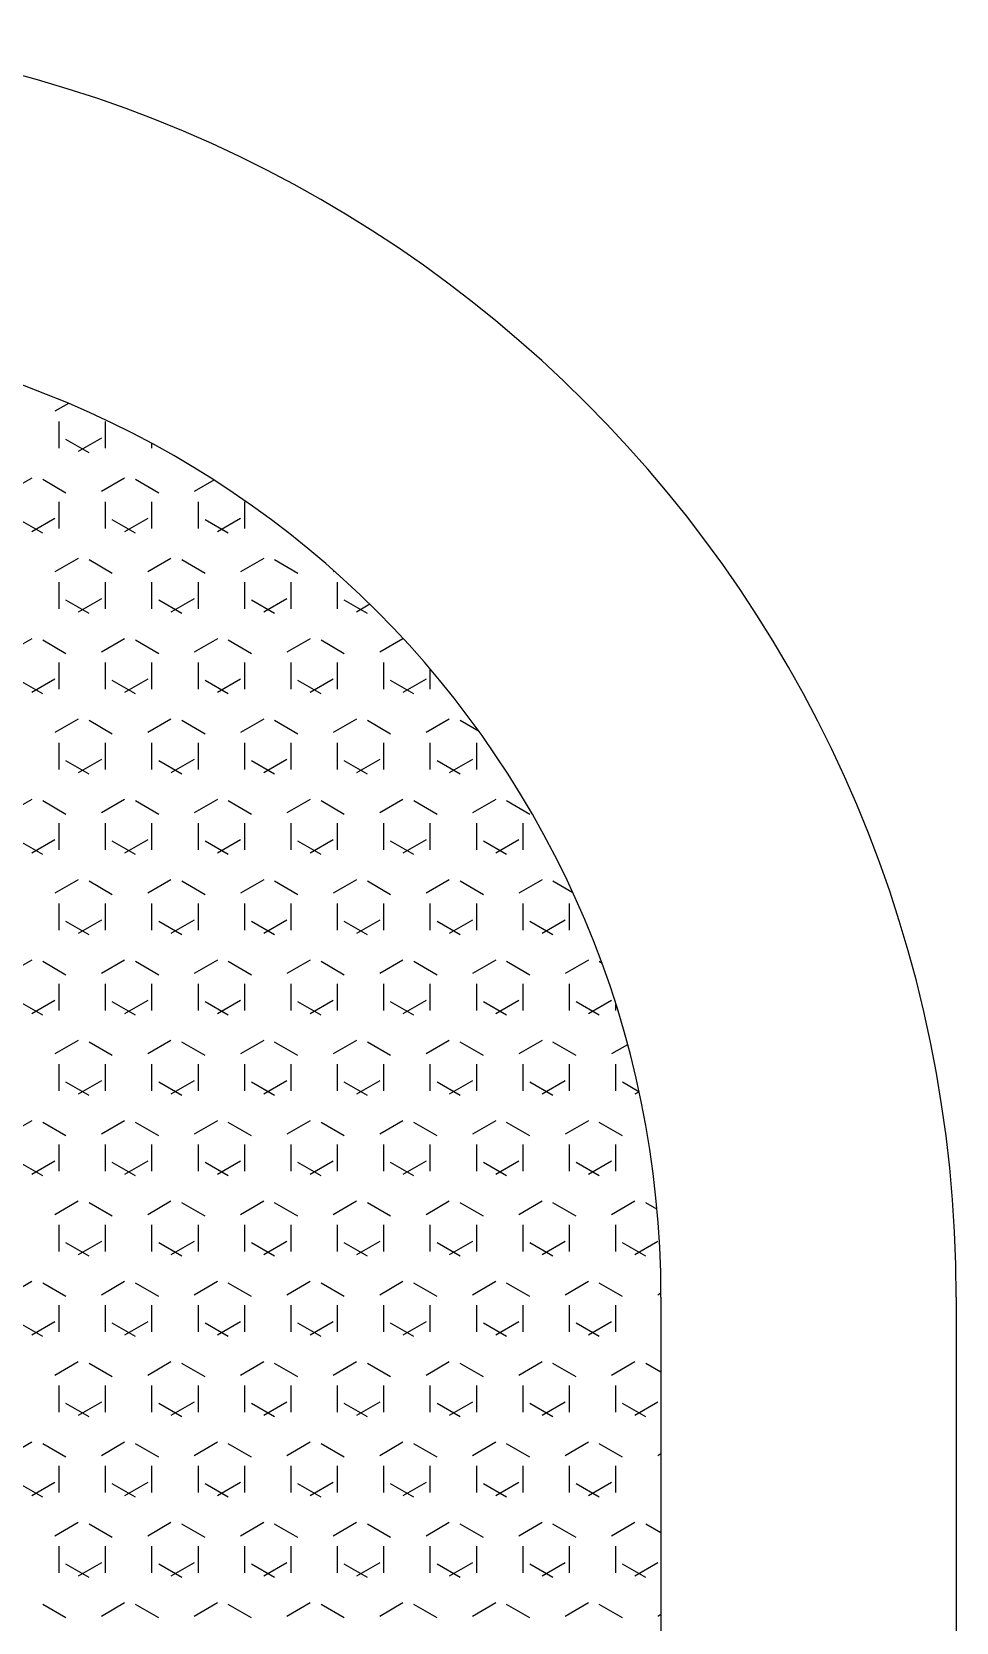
# Model space of a CAD drawing. Extents: x 53 to 973, y -54 to 585.
# Drawn here: x 289.9 to 311.82, y 236.51 to 274.22 of the extents above; entities that cross this region are included whole.
import ezdxf

# ---------------------------------------------------------------- set-up
doc = ezdxf.new("R2010")
doc.units = 0
doc.layers.add('KADRBM', color=7, linetype='CONTINUOUS')

msp = doc.modelspace()

# ---------------------------------------------------------------- linework, layer by layer
at = {"layer": 'KADRBM'}
for p, q in [((290.77, 265.406), (290.452, 265.222)), ((290.552, 264.346), (290.552, 264.981)), ((291.652, 264.346), (291.652, 264.981)), ((291.261, 264.236), (290.711, 264.553)), ((291.552, 264.587), (291.002, 264.27)), ((292.752, 264.346), (292.752, 264.455)), ((289.902, 263.635), (289.352, 263.317)), ((290.711, 263.283), (290.161, 263.601)), ((292.102, 263.635), (291.552, 263.317)), ((292.911, 263.283), (292.361, 263.601)), ((294.222, 263.589), (293.752, 263.317)), ((290.552, 262.441), (290.552, 263.076)), ((291.652, 262.441), (291.652, 263.076)), ((292.752, 262.441), (292.752, 263.076)), ((293.851, 262.441), (293.851, 263.076)), ((294.951, 262.441), (294.951, 263.076)), ((290.161, 262.331), (289.611, 262.648)), ((290.452, 262.682), (289.902, 262.365)), ((292.361, 262.331), (291.811, 262.648)), ((292.652, 262.682), (292.102, 262.365)), ((294.56, 262.331), (294.011, 262.648)), ((294.852, 262.682), (294.302, 262.365)), ((291.002, 261.73), (290.452, 261.412)), ((293.202, 261.73), (292.652, 261.412)), ((295.401, 261.73), (294.852, 261.412)), ((291.811, 261.378), (291.261, 261.696)), ((294.011, 261.378), (293.461, 261.696)), ((296.21, 261.378), (295.66, 261.696)), ((297.079, 261.428), (297.051, 261.412)), ((290.552, 260.536), (290.552, 261.171)), ((291.652, 260.536), (291.652, 261.171)), ((292.752, 260.536), (292.752, 261.171)), ((293.851, 260.536), (293.851, 261.171)), ((294.951, 260.536), (294.951, 261.171)), ((296.051, 260.536), (296.051, 261.171)), ((297.151, 260.536), (297.151, 261.171)), ((291.261, 260.426), (290.711, 260.743)), ((291.552, 260.777), (291.002, 260.46)), ((293.461, 260.426), (292.911, 260.743)), ((293.752, 260.777), (293.202, 260.46)), ((295.66, 260.426), (295.11, 260.743)), ((295.951, 260.777), (295.401, 260.46)), ((297.86, 260.426), (297.31, 260.743)), ((297.92, 260.644), (297.601, 260.46)), ((289.902, 259.825), (289.352, 259.507)), ((292.102, 259.825), (291.552, 259.507)), ((294.302, 259.825), (293.752, 259.507)), ((296.501, 259.825), (295.951, 259.507)), ((298.701, 259.825), (298.151, 259.507)), ((290.711, 259.473), (290.161, 259.791)), ((292.911, 259.473), (292.361, 259.791)), ((295.11, 259.473), (294.56, 259.791)), ((297.31, 259.473), (296.76, 259.791)), ((290.552, 258.631), (290.552, 259.266)), ((291.652, 258.631), (291.652, 259.266)), ((292.752, 258.631), (292.752, 259.266)), ((293.851, 258.631), (293.851, 259.266)), ((294.951, 258.631), (294.951, 259.266)), ((296.051, 258.631), (296.051, 259.266)), ((297.151, 258.631), (297.151, 259.266)), ((298.251, 258.631), (298.251, 259.266)), ((299.351, 258.631), (299.351, 259.108)), ((290.161, 258.521), (289.611, 258.838)), ((290.452, 258.872), (289.902, 258.555)), ((292.361, 258.521), (291.811, 258.838)), ((292.652, 258.872), (292.102, 258.555)), ((294.56, 258.521), (294.011, 258.838)), ((294.852, 258.872), (294.302, 258.555)), ((296.76, 258.521), (296.21, 258.838)), ((297.051, 258.872), (296.501, 258.555)), ((298.96, 258.521), (298.41, 258.838)), ((299.251, 258.872), (298.701, 258.555)), ((291.002, 257.92), (290.452, 257.602)), ((291.811, 257.568), (291.261, 257.886)), ((293.202, 257.92), (292.652, 257.602)), ((294.011, 257.568), (293.461, 257.886)), ((295.401, 257.92), (294.852, 257.602)), ((296.21, 257.568), (295.66, 257.886)), ((297.601, 257.92), (297.051, 257.602)), ((298.41, 257.568), (297.86, 257.886)), ((299.801, 257.92), (299.251, 257.602)), ((300.508, 257.627), (300.06, 257.886)), ((290.552, 256.726), (290.552, 257.361)), ((291.652, 256.726), (291.652, 257.361)), ((292.752, 256.726), (292.752, 257.361)), ((293.851, 256.726), (293.851, 257.361)), ((294.951, 256.726), (294.951, 257.361)), ((296.051, 256.726), (296.051, 257.361)), ((297.151, 256.726), (297.151, 257.361)), ((298.251, 256.726), (298.251, 257.361)), ((299.351, 256.726), (299.351, 257.361)), ((300.451, 256.726), (300.451, 257.361)), ((291.261, 256.616), (290.711, 256.933)), ((291.552, 256.967), (291.002, 256.65)), ((293.461, 256.616), (292.911, 256.933)), ((293.752, 256.967), (293.202, 256.65)), ((295.66, 256.616), (295.11, 256.933)), ((295.951, 256.967), (295.401, 256.65)), ((297.86, 256.616), (297.31, 256.933)), ((298.151, 256.967), (297.601, 256.65)), ((300.06, 256.616), (299.51, 256.933)), ((300.351, 256.967), (299.801, 256.65)), ((289.902, 256.015), (289.352, 255.697)), ((290.711, 255.663), (290.161, 255.981)), ((292.102, 256.015), (291.552, 255.697)), ((292.911, 255.663), (292.361, 255.981)), ((294.302, 256.015), (293.752, 255.697)), ((295.11, 255.663), (294.56, 255.981)), ((296.501, 256.015), (295.951, 255.697)), ((297.31, 255.663), (296.76, 255.981)), ((298.701, 256.015), (298.151, 255.697)), ((299.51, 255.663), (298.96, 255.981)), ((300.901, 256.015), (300.351, 255.697)), ((301.709, 255.663), (301.16, 255.981)), ((290.552, 254.821), (290.552, 255.456)), ((291.652, 254.821), (291.652, 255.456)), ((292.752, 254.821), (292.752, 255.456)), ((293.851, 254.821), (293.851, 255.456)), ((294.951, 254.821), (294.951, 255.456)), ((296.051, 254.821), (296.051, 255.456)), ((297.151, 254.821), (297.151, 255.456)), ((298.251, 254.821), (298.251, 255.456)), ((299.351, 254.821), (299.351, 255.456)), ((300.451, 254.821), (300.451, 255.456)), ((301.55, 254.821), (301.55, 255.456)), ((290.161, 254.711), (289.611, 255.028)), ((290.452, 255.062), (289.902, 254.745)), ((292.361, 254.711), (291.811, 255.028)), ((292.652, 255.062), (292.102, 254.745)), ((294.56, 254.711), (294.011, 255.028)), ((294.852, 255.062), (294.302, 254.745)), ((296.76, 254.711), (296.21, 255.028)), ((297.051, 255.062), (296.501, 254.745)), ((298.96, 254.711), (298.41, 255.028)), ((299.251, 255.062), (298.701, 254.745)), ((301.16, 254.711), (300.61, 255.028)), ((301.451, 255.062), (300.901, 254.745)), ((291.002, 254.11), (290.452, 253.792)), ((291.811, 253.758), (291.261, 254.076)), ((293.202, 254.11), (292.652, 253.792)), ((294.011, 253.758), (293.461, 254.076)), ((295.401, 254.11), (294.852, 253.792)), ((296.21, 253.758), (295.66, 254.076)), ((297.601, 254.11), (297.051, 253.792)), ((298.41, 253.758), (297.86, 254.076)), ((299.801, 254.11), (299.251, 253.792)), ((300.61, 253.758), (300.06, 254.076)), ((302.001, 254.11), (301.451, 253.792)), ((302.727, 253.805), (302.259, 254.076)), ((290.552, 252.916), (290.552, 253.551)), ((291.652, 252.916), (291.652, 253.551)), ((292.752, 252.916), (292.752, 253.551)), ((293.851, 252.916), (293.851, 253.551)), ((294.951, 252.916), (294.951, 253.551)), ((296.051, 252.916), (296.051, 253.551)), ((297.151, 252.916), (297.151, 253.551)), ((298.251, 252.916), (298.251, 253.551)), ((299.351, 252.916), (299.351, 253.551)), ((300.451, 252.916), (300.451, 253.551)), ((301.55, 252.916), (301.55, 253.551)), ((302.65, 252.916), (302.65, 253.551)), ((291.261, 252.806), (290.711, 253.123)), ((291.552, 253.157), (291.002, 252.84)), ((293.461, 252.806), (292.911, 253.123)), ((293.752, 253.157), (293.202, 252.84)), ((295.66, 252.806), (295.11, 253.123)), ((295.951, 253.157), (295.401, 252.84)), ((297.86, 252.806), (297.31, 253.123)), ((298.151, 253.157), (297.601, 252.84)), ((300.06, 252.806), (299.51, 253.123)), ((300.351, 253.157), (299.801, 252.84)), ((302.259, 252.806), (301.709, 253.123)), ((302.551, 253.157), (302.001, 252.84)), ((289.902, 252.205), (289.352, 251.887)), ((290.711, 251.853), (290.161, 252.171)), ((292.102, 252.205), (291.552, 251.887)), ((292.911, 251.853), (292.361, 252.171)), ((294.302, 252.205), (293.752, 251.887)), ((295.11, 251.853), (294.56, 252.171)), ((296.501, 252.205), (295.951, 251.887)), ((297.31, 251.853), (296.76, 252.171)), ((298.701, 252.205), (298.151, 251.887)), ((299.51, 251.853), (298.96, 252.171)), ((300.901, 252.205), (300.351, 251.887)), ((301.709, 251.853), (301.16, 252.171)), ((303.1, 252.205), (302.551, 251.887)), ((303.414, 252.139), (303.359, 252.171)), ((290.552, 251.011), (290.552, 251.646)), ((291.652, 251.011), (291.652, 251.646)), ((292.752, 251.011), (292.752, 251.646)), ((293.851, 251.011), (293.851, 251.646)), ((294.951, 251.011), (294.951, 251.646)), ((296.051, 251.011), (296.051, 251.646)), ((297.151, 251.011), (297.151, 251.646)), ((298.251, 251.011), (298.251, 251.646)), ((299.351, 251.011), (299.351, 251.646)), ((300.451, 251.011), (300.451, 251.646)), ((301.55, 251.011), (301.55, 251.646)), ((302.65, 251.011), (302.65, 251.646)), ((290.161, 250.901), (289.611, 251.218)), ((290.452, 251.252), (289.902, 250.935)), ((292.361, 250.901), (291.811, 251.218)), ((292.652, 251.252), (292.102, 250.935)), ((294.56, 250.901), (294.011, 251.218)), ((294.852, 251.252), (294.302, 250.935)), ((296.76, 250.901), (296.21, 251.218)), ((297.051, 251.252), (296.501, 250.935)), ((298.96, 250.901), (298.41, 251.218)), ((299.251, 251.252), (298.701, 250.935)), ((301.16, 250.901), (300.61, 251.218)), ((301.451, 251.252), (300.901, 250.935)), ((303.359, 250.901), (302.809, 251.218)), ((303.65, 251.252), (303.1, 250.935)), ((303.75, 251.011), (303.75, 251.154)), ((291.002, 250.3), (290.452, 249.982)), ((291.811, 249.948), (291.261, 250.266)), ((293.202, 250.3), (292.652, 249.982)), ((294.011, 249.948), (293.461, 250.266)), ((295.401, 250.3), (294.852, 249.982)), ((296.21, 249.948), (295.66, 250.266)), ((297.601, 250.3), (297.051, 249.982)), ((298.41, 249.948), (297.86, 250.266)), ((299.801, 250.3), (299.251, 249.982)), ((300.61, 249.948), (300.06, 250.266)), ((302.001, 250.3), (301.451, 249.982)), ((302.809, 249.948), (302.259, 250.266)), ((304.029, 250.201), (303.65, 249.982)), ((290.552, 249.106), (290.552, 249.741)), ((291.652, 249.106), (291.652, 249.741)), ((292.752, 249.106), (292.752, 249.741)), ((293.851, 249.106), (293.851, 249.741)), ((294.951, 249.106), (294.951, 249.741)), ((296.051, 249.106), (296.051, 249.741)), ((297.151, 249.106), (297.151, 249.741)), ((298.251, 249.106), (298.251, 249.741)), ((299.351, 249.106), (299.351, 249.741)), ((300.451, 249.106), (300.451, 249.741)), ((301.55, 249.106), (301.55, 249.741)), ((302.65, 249.106), (302.65, 249.741)), ((303.75, 249.106), (303.75, 249.741)), ((291.261, 248.996), (290.711, 249.313)), ((291.552, 249.347), (291.002, 249.03)), ((293.461, 248.996), (292.911, 249.313)), ((293.752, 249.347), (293.202, 249.03)), ((295.66, 248.996), (295.11, 249.313)), ((295.951, 249.347), (295.401, 249.03)), ((297.86, 248.996), (297.31, 249.313)), ((298.151, 249.347), (297.601, 249.03)), ((300.06, 248.996), (299.51, 249.313)), ((300.351, 249.347), (299.801, 249.03)), ((302.259, 248.996), (301.709, 249.313)), ((302.551, 249.347), (302.001, 249.03)), ((304.299, 249.088), (303.909, 249.313)), ((304.3, 249.087), (304.2, 249.03)), ((289.902, 248.395), (289.352, 248.077)), ((290.711, 248.043), (290.161, 248.361)), ((292.102, 248.395), (291.552, 248.077)), ((292.911, 248.043), (292.361, 248.361)), ((294.302, 248.395), (293.752, 248.077)), ((295.11, 248.043), (294.56, 248.361)), ((296.501, 248.395), (295.951, 248.077)), ((297.31, 248.043), (296.76, 248.361)), ((298.701, 248.395), (298.151, 248.077)), ((299.51, 248.043), (298.96, 248.361)), ((300.901, 248.395), (300.351, 248.077)), ((301.709, 248.043), (301.16, 248.361)), ((303.1, 248.395), (302.551, 248.077)), ((303.909, 248.043), (303.359, 248.361)), ((290.552, 247.201), (290.552, 247.836)), ((291.652, 247.201), (291.652, 247.836)), ((292.752, 247.201), (292.752, 247.836)), ((293.851, 247.201), (293.851, 247.836)), ((294.951, 247.201), (294.951, 247.836)), ((296.051, 247.201), (296.051, 247.836)), ((297.151, 247.201), (297.151, 247.836)), ((298.251, 247.201), (298.251, 247.836)), ((299.351, 247.201), (299.351, 247.836)), ((300.451, 247.201), (300.451, 247.836)), ((301.55, 247.201), (301.55, 247.836)), ((302.65, 247.201), (302.65, 247.836)), ((303.75, 247.201), (303.75, 247.836)), ((290.161, 247.091), (289.611, 247.408)), ((290.452, 247.442), (289.902, 247.125)), ((292.361, 247.091), (291.811, 247.408)), ((292.652, 247.442), (292.102, 247.125)), ((294.56, 247.091), (294.011, 247.408)), ((294.852, 247.442), (294.302, 247.125)), ((296.76, 247.091), (296.21, 247.408)), ((297.051, 247.442), (296.501, 247.125)), ((298.96, 247.091), (298.41, 247.408)), ((299.251, 247.442), (298.701, 247.125)), ((301.16, 247.091), (300.61, 247.408)), ((301.451, 247.442), (300.901, 247.125)), ((303.359, 247.091), (302.809, 247.408)), ((303.65, 247.442), (303.1, 247.125)), ((291.002, 246.49), (290.452, 246.172)), ((291.811, 246.138), (291.261, 246.456)), ((293.202, 246.49), (292.652, 246.172)), ((294.011, 246.138), (293.461, 246.456)), ((295.401, 246.49), (294.852, 246.172)), ((296.21, 246.138), (295.66, 246.456)), ((297.601, 246.49), (297.051, 246.172)), ((298.41, 246.138), (297.86, 246.456)), ((299.801, 246.49), (299.251, 246.172)), ((300.61, 246.138), (300.06, 246.456)), ((302.001, 246.49), (301.451, 246.172)), ((302.809, 246.138), (302.259, 246.456)), ((304.2, 246.49), (303.65, 246.172)), ((304.726, 246.301), (304.459, 246.456)), ((290.552, 245.296), (290.552, 245.931)), ((291.652, 245.296), (291.652, 245.931)), ((292.752, 245.296), (292.752, 245.931)), ((293.851, 245.296), (293.851, 245.931)), ((294.951, 245.296), (294.951, 245.931)), ((296.051, 245.296), (296.051, 245.931)), ((297.151, 245.296), (297.151, 245.931)), ((298.251, 245.296), (298.251, 245.931)), ((299.351, 245.296), (299.351, 245.931)), ((300.451, 245.296), (300.451, 245.931)), ((301.55, 245.296), (301.55, 245.931)), ((302.65, 245.296), (302.65, 245.931)), ((303.75, 245.296), (303.75, 245.931)), ((291.261, 245.186), (290.711, 245.503)), ((291.552, 245.537), (291.002, 245.22)), ((293.461, 245.186), (292.911, 245.503)), ((293.752, 245.537), (293.202, 245.22)), ((295.66, 245.186), (295.11, 245.503)), ((295.951, 245.537), (295.401, 245.22)), ((297.86, 245.186), (297.31, 245.503)), ((298.151, 245.537), (297.601, 245.22)), ((300.06, 245.186), (299.51, 245.503)), ((300.351, 245.537), (299.801, 245.22)), ((302.259, 245.186), (301.709, 245.503)), ((302.551, 245.537), (302.001, 245.22)), ((304.459, 245.186), (303.909, 245.503)), ((304.75, 245.537), (304.2, 245.22)), ((289.902, 244.585), (289.352, 244.267)), ((290.711, 244.233), (290.161, 244.551)), ((292.102, 244.585), (291.552, 244.267)), ((292.911, 244.233), (292.361, 244.551)), ((294.302, 244.585), (293.752, 244.267)), ((295.11, 244.233), (294.56, 244.551)), ((296.501, 244.585), (295.951, 244.267)), ((297.31, 244.233), (296.76, 244.551)), ((298.701, 244.585), (298.151, 244.267)), ((299.51, 244.233), (298.96, 244.551)), ((300.901, 244.585), (300.351, 244.267)), ((301.709, 244.233), (301.16, 244.551)), ((303.1, 244.585), (302.551, 244.267)), ((303.909, 244.233), (303.359, 244.551)), ((290.552, 243.391), (290.552, 244.026)), ((291.652, 243.391), (291.652, 244.026)), ((292.752, 243.391), (292.752, 244.026)), ((293.851, 243.391), (293.851, 244.026)), ((294.951, 243.391), (294.951, 244.026)), ((296.051, 243.391), (296.051, 244.026)), ((297.151, 243.391), (297.151, 244.026)), ((298.251, 243.391), (298.251, 244.026)), ((299.351, 243.391), (299.351, 244.026)), ((300.451, 243.391), (300.451, 244.026)), ((301.55, 243.391), (301.55, 244.026)), ((302.65, 243.391), (302.65, 244.026)), ((303.75, 243.391), (303.75, 244.026)), ((304.821, 244.308), (304.75, 244.267)), ((304.821, 244.218), (304.821, 199.512)), ((311.821, 244.218), (311.821, 194.575)), ((290.452, 243.632), (289.902, 243.315)), ((292.652, 243.632), (292.102, 243.315)), ((294.852, 243.632), (294.302, 243.315)), ((297.051, 243.632), (296.501, 243.315)), ((299.251, 243.632), (298.701, 243.315)), ((301.451, 243.632), (300.901, 243.315)), ((303.65, 243.632), (303.1, 243.315)), ((290.161, 243.281), (289.611, 243.598)), ((292.361, 243.281), (291.811, 243.598)), ((294.56, 243.281), (294.011, 243.598)), ((296.76, 243.281), (296.21, 243.598)), ((298.96, 243.281), (298.41, 243.598)), ((301.16, 243.281), (300.61, 243.598)), ((303.359, 243.281), (302.809, 243.598)), ((291.002, 242.68), (290.452, 242.362)), ((291.811, 242.328), (291.261, 242.646)), ((293.202, 242.68), (292.652, 242.362)), ((294.011, 242.328), (293.461, 242.646)), ((295.401, 242.68), (294.852, 242.362)), ((296.21, 242.328), (295.66, 242.646)), ((297.601, 242.68), (297.051, 242.362)), ((298.41, 242.328), (297.86, 242.646)), ((299.801, 242.68), (299.251, 242.362)), ((300.61, 242.328), (300.06, 242.646)), ((302.001, 242.68), (301.451, 242.362)), ((302.809, 242.328), (302.259, 242.646)), ((304.2, 242.68), (303.65, 242.362)), ((304.821, 242.437), (304.459, 242.646)), ((290.552, 241.486), (290.552, 242.121)), ((291.652, 241.486), (291.652, 242.121)), ((292.752, 241.486), (292.752, 242.121)), ((293.851, 241.486), (293.851, 242.121)), ((294.951, 241.486), (294.951, 242.121)), ((296.051, 241.486), (296.051, 242.121)), ((297.151, 241.486), (297.151, 242.121)), ((298.251, 241.486), (298.251, 242.121)), ((299.351, 241.486), (299.351, 242.121)), ((300.451, 241.486), (300.451, 242.121)), ((301.55, 241.486), (301.55, 242.121)), ((302.65, 241.486), (302.65, 242.121)), ((303.75, 241.486), (303.75, 242.121)), ((291.552, 241.727), (291.002, 241.41)), ((293.752, 241.727), (293.202, 241.41)), ((295.951, 241.727), (295.401, 241.41)), ((298.151, 241.727), (297.601, 241.41)), ((300.351, 241.727), (299.801, 241.41)), ((302.551, 241.727), (302.001, 241.41)), ((304.75, 241.727), (304.2, 241.41)), ((291.261, 241.376), (290.711, 241.693)), ((293.461, 241.376), (292.911, 241.693)), ((295.66, 241.376), (295.11, 241.693)), ((297.86, 241.376), (297.31, 241.693)), ((300.06, 241.376), (299.51, 241.693)), ((302.259, 241.376), (301.709, 241.693)), ((304.459, 241.376), (303.909, 241.693)), ((289.902, 240.775), (289.352, 240.457)), ((290.711, 240.423), (290.161, 240.741)), ((292.102, 240.775), (291.552, 240.457)), ((292.911, 240.423), (292.361, 240.741)), ((294.302, 240.775), (293.752, 240.457)), ((295.11, 240.423), (294.56, 240.741)), ((296.501, 240.775), (295.951, 240.457)), ((297.31, 240.423), (296.76, 240.741)), ((298.701, 240.775), (298.151, 240.457)), ((299.51, 240.423), (298.96, 240.741)), ((300.901, 240.775), (300.351, 240.457)), ((301.709, 240.423), (301.16, 240.741)), ((303.1, 240.775), (302.551, 240.457)), ((303.909, 240.423), (303.359, 240.741)), ((290.552, 239.581), (290.552, 240.216)), ((291.652, 239.581), (291.652, 240.216)), ((292.752, 239.581), (292.752, 240.216)), ((293.851, 239.581), (293.851, 240.216)), ((294.951, 239.581), (294.951, 240.216)), ((296.051, 239.581), (296.051, 240.216)), ((297.151, 239.581), (297.151, 240.216)), ((298.251, 239.581), (298.251, 240.216)), ((299.351, 239.581), (299.351, 240.216)), ((300.451, 239.581), (300.451, 240.216)), ((301.55, 239.581), (301.55, 240.216)), ((302.65, 239.581), (302.65, 240.216)), ((303.75, 239.581), (303.75, 240.216)), ((304.821, 240.498), (304.75, 240.457)), ((290.161, 239.471), (289.611, 239.788)), ((290.452, 239.822), (289.902, 239.505)), ((292.361, 239.471), (291.811, 239.788)), ((292.652, 239.822), (292.102, 239.505)), ((294.56, 239.471), (294.011, 239.788)), ((294.852, 239.822), (294.302, 239.505)), ((296.76, 239.471), (296.21, 239.788)), ((297.051, 239.822), (296.501, 239.505)), ((298.96, 239.471), (298.41, 239.788)), ((299.251, 239.822), (298.701, 239.505)), ((301.16, 239.471), (300.61, 239.788)), ((301.451, 239.822), (300.901, 239.505)), ((303.359, 239.471), (302.809, 239.788)), ((303.65, 239.822), (303.1, 239.505)), ((291.002, 238.87), (290.452, 238.552)), ((291.811, 238.518), (291.261, 238.836)), ((293.202, 238.87), (292.652, 238.552)), ((294.011, 238.518), (293.461, 238.836)), ((295.401, 238.87), (294.852, 238.552)), ((296.21, 238.518), (295.66, 238.836)), ((297.601, 238.87), (297.051, 238.552)), ((298.41, 238.518), (297.86, 238.836)), ((299.801, 238.87), (299.251, 238.552)), ((300.61, 238.518), (300.06, 238.836)), ((302.001, 238.87), (301.451, 238.552)), ((302.809, 238.518), (302.259, 238.836)), ((304.2, 238.87), (303.65, 238.552)), ((304.821, 238.627), (304.459, 238.836)), ((290.552, 237.676), (290.552, 238.311)), ((291.652, 237.676), (291.652, 238.311)), ((292.752, 237.676), (292.752, 238.311)), ((293.851, 237.676), (293.851, 238.311)), ((294.951, 237.676), (294.951, 238.311)), ((296.051, 237.676), (296.051, 238.311)), ((297.151, 237.676), (297.151, 238.311)), ((298.251, 237.676), (298.251, 238.311)), ((299.351, 237.676), (299.351, 238.311)), ((300.451, 237.676), (300.451, 238.311)), ((301.55, 237.676), (301.55, 238.311)), ((302.65, 237.676), (302.65, 238.311)), ((303.75, 237.676), (303.75, 238.311)), ((291.261, 237.566), (290.711, 237.883)), ((291.552, 237.917), (291.002, 237.6)), ((293.461, 237.566), (292.911, 237.883)), ((293.752, 237.917), (293.202, 237.6)), ((295.66, 237.566), (295.11, 237.883)), ((295.951, 237.917), (295.401, 237.6)), ((297.86, 237.566), (297.31, 237.883)), ((298.151, 237.917), (297.601, 237.6)), ((300.06, 237.566), (299.51, 237.883)), ((300.351, 237.917), (299.801, 237.6)), ((302.259, 237.566), (301.709, 237.883)), ((302.551, 237.917), (302.001, 237.6)), ((304.459, 237.566), (303.909, 237.883)), ((304.75, 237.917), (304.2, 237.6)), ((290.711, 236.613), (290.161, 236.931)), ((292.102, 236.965), (291.552, 236.647)), ((292.911, 236.613), (292.361, 236.931)), ((294.302, 236.965), (293.752, 236.647)), ((295.11, 236.613), (294.56, 236.931)), ((296.501, 236.965), (295.951, 236.647)), ((297.31, 236.613), (296.76, 236.931)), ((298.701, 236.965), (298.151, 236.647)), ((299.51, 236.613), (298.96, 236.931)), ((300.901, 236.965), (300.351, 236.647)), ((301.709, 236.613), (301.16, 236.931)), ((303.1, 236.965), (302.551, 236.647)), ((303.909, 236.613), (303.359, 236.931)), ((304.821, 236.688), (304.75, 236.647))]:
    msp.add_line(p, q, dxfattribs=at)
for radius in [30, 23]:
    msp.add_arc((281.821, 244.218), radius, 0, 90, dxfattribs=at)

doc.saveas('drawing.dxf')
